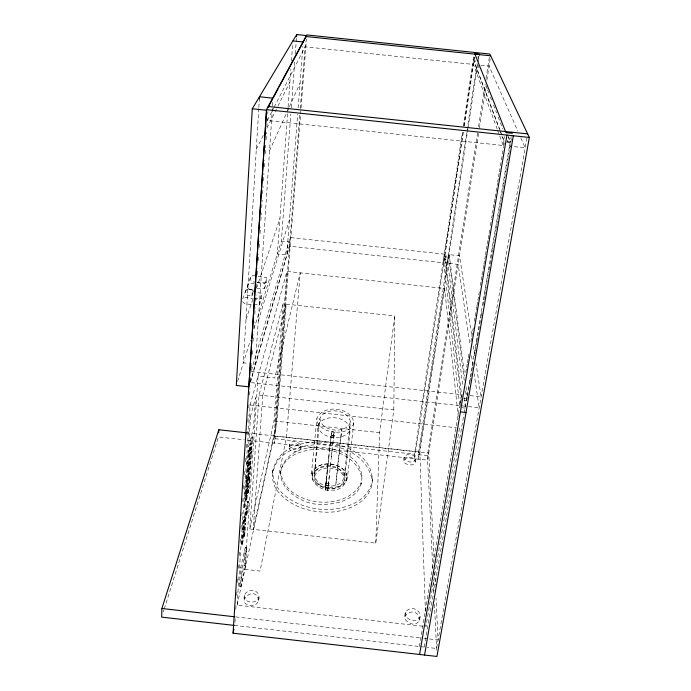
<?xml version="1.0" encoding="UTF-8"?>
<svg xmlns="http://www.w3.org/2000/svg" width="691" height="691" viewBox="0 0 691 691"><rect width="100%" height="100%" fill="white"/><g stroke="black" fill="none" stroke-linecap="round" stroke-linejoin="round"><path stroke-width="0.52" stroke-dasharray="3.46 2.59" d="M317.955 425.19C318.957 439.217 344.757 442.136 350.251 429.733C348.584 416.06 323.932 413.313 317.955 425.19L314.733 475.961C314.5 490.169 340.067 493.374 344.42 480.288L350.251 429.733M393.81 409.927L394.768 315.951L283.103 303.807L259.03 395.062L249.779 528.986L375.766 543.152L393.81 409.927L259.03 395.062M258.607 600.565C256.37 583.195 231.563 603.96 252.129 605.636C258.952 605.601 261.543 595.297 256.24 591.66C251.118 588.24 242.74 592.23 244.165 598.924M375.766 543.152L379.601 432.661L394.768 315.951M244.398 595.435C243.482 603.511 257.259 604.487 258.875 597.076M258.771 108.556L243.379 362.81L248.389 363.362M258.831 107.485L259.35 98.899M255.221 275.752L252.56 275.761L250.505 277.108L245.34 291.965L245.469 293.269L247.438 295.212L251.956 295.973L252.414 289.52L247.793 289.322L245.676 290.704L242.662 299.108L245.676 297.484L252.578 298.46M251.956 295.973L253.942 289.926M234.949 622.228L235.225 617.918M235.786 609.307L236.063 604.996M236.685 595.305L236.961 591.004M237.523 582.383L237.799 578.082M238.421 568.391L238.697 564.081M239.259 555.469L239.535 551.168M240.088 542.547L240.433 537.166M240.995 528.555L241.271 524.244M241.824 515.633L242.17 510.252M242.731 501.631L243.077 496.25M243.56 488.718L243.906 483.329M244.467 474.717L244.813 469.336M245.296 461.795L245.642 456.414M246.203 447.803L246.549 442.413M247.032 434.881L247.378 429.491M247.87 421.959L248.285 415.498M248.769 407.958L249.114 402.577M249.606 395.045L250.021 388.584M465.259 406.248L250.41 382.589L250.859 375.567M251.343 368.122L251.688 362.74M252.241 354.129L252.586 348.739M253.079 341.207L253.493 334.746M253.908 328.285L254.323 321.825M254.815 314.284L255.229 307.823M255.644 301.371L256.059 294.91M256.551 287.37L256.966 280.909M257.38 274.448L257.795 267.987M258.287 260.455L258.702 253.994M259.116 247.533L259.531 241.073M260.023 233.532L260.438 227.071M260.853 220.61L261.345 213.078M261.69 207.697L262.174 200.157M262.589 193.696L263.081 186.155M263.426 180.774L263.91 173.242M264.325 166.781L264.739 160.321M265.163 153.86L265.715 145.248M266.061 139.858L266.553 132.326M266.899 126.937L267.452 118.325M267.728 114.024L267.892 111.493M422.702 626.219L237.125 605.117L250.142 404.978L286.929 271.399L444.624 288.475L458.228 416.379M241.505 544.871L242.083 535.957L243.215 531.137L243.94 531.215L243.353 540.094L242.23 544.949L241.505 544.871L242.627 540.008L243.215 531.137M242.481 529.962L243.068 520.91L244.199 516.16L244.925 516.246L244.329 525.255L243.215 530.049L242.481 529.962L243.603 525.177L244.199 516.16M245.797 493.262L246.532 493.339L245.927 502.556L244.804 507.237L244.061 507.151L244.666 497.891L250.194 475.296L250.816 466.097L250.09 466.019L249.01 470.381L248.397 479.623L249.123 479.709M244.934 493.745L245.547 484.356L246.678 479.796L247.421 479.874L246.808 489.219L246.065 489.133L244.934 493.745L245.685 493.832M245.892 479.096L246.514 469.569L247.646 465.078L248.397 465.164L247.767 474.648L246.644 479.183L245.892 479.096L247.024 474.562L247.767 474.648M246.868 464.231L247.499 454.557L248.63 450.143L249.382 450.23L248.751 459.852L247.62 464.317L246.868 464.231L248 459.774L248.751 459.852M239.44 586.322L240.658 567.777L245.305 547.168L246.696 547.332L245.46 565.532L240.865 586.478L239.44 586.322L244.078 565.376L245.305 547.168M242.23 544.949L242.817 536.035L243.94 531.215M243.215 530.049L243.811 520.988L244.925 516.246M244.804 507.237L246.678 479.796M246.644 479.183L247.646 465.078M247.62 464.317L248.63 450.143M243.37 536.812L243.958 527.967L245.055 523.26L245.771 523.337L245.184 532.148L244.087 536.89L243.37 536.812L244.467 532.07L245.055 523.26M244.346 522.016L244.942 513.033L246.039 508.403L246.765 508.481L246.169 517.421L245.072 522.102L244.346 522.016L245.443 517.343L246.039 508.403M245.806 499.913L246.411 490.714L247.153 490.8L248.25 486.274L247.516 486.188L246.912 495.335L245.806 499.913L246.54 499.99L247.637 495.421L248.25 486.274M246.687 486.602L247.3 477.291L248.406 472.825L249.14 472.912L248.518 482.18L247.793 482.102L246.687 486.602L247.421 486.689L248.043 477.369L249.14 472.912M247.646 472.074L248.268 462.616L249.373 458.228L250.116 458.314L249.486 467.721L248.389 472.152L247.646 472.074L248.751 467.643L249.373 458.228M248.622 457.321L249.252 447.725L250.358 443.423L251.101 443.501L250.47 453.046L249.365 457.407L248.622 457.321L249.727 452.968L250.358 443.423M272.764 102.406L255.402 364.131L249.391 363.466M244.087 536.89L244.674 528.045L245.771 523.337M245.072 522.102L245.668 513.119L246.765 508.481M246.54 499.99L247.153 490.8M248.389 472.152L249.019 462.702L250.116 458.314M249.365 457.407L250.004 447.811L251.101 443.501M242.506 301.717L245.288 304.049L259.453 304.835L259.781 299.773L261.837 293.364L254.737 292.068L253.312 291.343L252.414 289.52M240.865 586.478L242.1 567.942L246.696 547.332M247.793 482.102L248.406 472.825M246.048 514.778L246.644 505.855L247.724 501.32L248.44 501.407L247.836 510.278L246.765 514.855L246.048 514.778L247.128 510.2L247.836 510.278M249.926 479.364L249.313 488.442L248.242 492.908L247.516 492.83L248.121 483.709L248.846 483.786L249.926 479.364L249.201 479.278M249.356 465.207L249.978 455.827L251.058 451.534L251.792 451.62L251.161 460.949L250.09 465.285L249.356 465.207L250.436 460.871L251.161 460.949M250.332 450.575L250.963 441.057L252.042 436.842L252.785 436.928L252.146 446.395L251.075 450.653L250.332 450.575L251.412 446.317L252.146 446.395M246.765 514.855L247.724 501.32M248.242 492.908L250.09 466.019M250.09 465.285L251.058 451.534M251.075 450.653L252.042 436.842M259.453 304.835L261.5 298.365L261.837 293.364M256.793 288.683L264.558 288.51L264.895 283.595L266.778 277.722L257.052 275.951M264.558 288.51L266.441 282.584L266.778 277.722M326.195 481.031L325.772 485.505L328.311 485.635L328.182 483.303L326.117 482.931L331.542 431.815L334.116 431.935L333.718 435.598M288.026 107.701L277.359 253.96L286.774 254.97L297.64 114.326M288.095 106.82L290.851 69.057M291.438 60.989L292.604 45.053M253.96 328.916L281.358 241.133L290.799 114.17M291.282 107.718L294.798 60.376M295.282 53.915L296.56 36.701M298.141 107.882L302.9 46.228M249.779 528.986L274.042 420.974L283.103 303.807M237.125 605.117L274.102 435.995L286.929 271.399M299.782 115.043L274.111 443.138L275.061 438.742L306.433 39.232M300.283 108.582L305.517 41.667M272.496 472.808C278.231 435.606 333.304 435.978 357.67 453.65C369.054 461.372 375.498 475.728 370.713 489.073C364.563 503.342 348.929 509.828 334.427 511.85C313.584 513.715 290.35 507.807 277.186 490.524C267.037 476.781 274.897 457.805 289.503 451.102C317.178 437.386 365.841 445.134 372.129 480.34M280.511 473.525C284.234 442.37 328.648 442.119 349.214 456.095C361.186 463.22 366.316 479.96 357.273 491.396C348.376 501.45 334.427 504.611 321.488 504.309C295.955 505.821 261.699 475.011 293.234 455.309C316.029 442.957 355.2 449.271 361.799 477.636L362.067 475.477M328.372 485.22L328.588 483.337L327.75 490.722L325.219 490.584L326.679 476.393M289.123 447.155C289.754 433.741 310.941 447.949 295.713 451.525C279.743 450.325 297.83 437.144 300.585 448.433M327.75 490.722L330.6 463.963M328.311 485.635L329.253 476.531M311.416 473.948L316.867 418.487C322.801 403.924 351.304 407.016 353.844 422.572L347.383 477.956C343.263 495.637 306.718 489.617 312.47 470.925C320.909 459.221 345.699 462.547 347.383 477.956M312.099 475.935C313.291 461.648 334.038 461.294 342.805 468.99C352.393 476.781 343.341 491.379 332.138 490.074C320.192 492.588 302.39 476.885 318.491 468.524C328.372 463.911 345.82 467.513 346.519 480.305M314.336 474.043L319.873 418.608C324.753 406.533 348.437 409.098 350.458 422.02L344.092 477.395C340.378 490.783 314.915 487.976 314.336 474.043C318.534 461.147 342.926 463.834 344.092 477.395M326.264 480.055L328.009 463.834M329.382 483.355L328.475 483.743L326.083 483.199L325.219 490.584M326.981 473.223L328.769 456.803M328.475 483.743L328.026 487.967L325.625 487.535L329.46 487.596M331.205 435.019L333.615 435.891L331.153 435.477L333.615 435.891L333.995 432.359L335.472 431.961M328.7 457.217L329.581 449.202M330.41 465.553L332.181 449.331M331.36 456.932L332.976 442.093M329.521 449.936L330.376 441.964M332.794 443.864L333.632 436.159M330.212 443.743L331.049 436.038M333.364 438.768C336.992 427.738 331.231 433.594 324.805 429.431C320.676 427.323 316.418 423.557 316.867 418.487M325.902 484.667L326.083 483.199M326.117 482.931L325.772 485.505M360.927 484.754L361.194 482.577C347.089 513.378 283.941 506.624 280.693 471.34M419.333 620.371C418.841 602.759 392.229 617.538 412.38 624.059C419.489 625.493 422.564 615.12 417.874 610.93C413.011 605.929 403.337 609.41 405.021 617.193M403.846 460.517C402.637 454.393 410.229 452.812 414.047 455.982C417.468 458.401 415.688 465.285 411.162 464.974C395.036 463.834 410.851 450.273 415.351 461.795M463.324 132.093L414.6 458.738L414.488 454.212L462.348 132.491M463.307 126.082L473.784 55.634M462.97 132.586L443.708 261.82L447.794 262.26L467.945 128.794M463.92 126.228L474.259 56.843M464.283 125.693L474.492 57.232M471.53 334.254L459.515 255.765L449.228 254.659L418.331 459.152L418.185 454.626L477.11 63.555M477.913 58.225L478.232 56.092M468.101 127.757L477.723 63.978M478.569 58.372L478.898 56.239M478.362 61.775L479.442 54.641M425.397 611.509L419.86 452.156L444.624 288.475M432.747 567.777L427.444 455.654L477.593 132.888M478.587 126.496L485.203 83.887M486.032 78.558L489.34 57.249M478.561 133.493L427.66 460.189L245.288 439.934M479.39 128.172L486.023 85.606M486.853 80.294L490.187 58.89M405.798 612.217C403.924 619.741 416.967 624.154 419.903 616.899M372.484 477.636C371.197 502.271 341.838 510.977 321.065 509.293C299.756 507.643 271.909 494.955 272.703 470.079M419.394 646.508L459.515 406.697M251.42 370.523L290.194 237.531L445.108 254.219L461.528 394.682L459.696 405.634L443.449 259.514L447.518 259.946L462.927 387.046M271.727 111.89L267.313 120.502L503.221 145.49L504.724 136.533M459.904 407.535L460.439 404.347M460.621 403.285L462.072 394.604M465.777 372.509L466.485 368.26M466.667 367.197L467.202 364.019M467.418 362.732L468.127 358.482M468.265 357.644L469.016 353.17M470.934 341.725L471.685 337.243M471.823 336.422L472.532 332.172M472.713 331.11L473.249 327.931M474.354 321.306L475.071 317.057M475.244 315.994L476.85 306.433M476.98 305.638L477.74 301.121M477.87 300.335L478.587 296.085M478.759 295.022L479.295 291.844M480.366 285.469L481.126 280.935M481.247 280.166L482.016 275.623M482.137 274.854L483.743 265.301M483.916 264.247L484.633 259.997M484.806 258.935L485.341 255.748M485.523 254.694L486.283 250.125M486.412 249.382L487.172 244.813M487.302 244.078L488.062 239.501M488.192 238.766L488.952 234.189M489.081 233.463L489.789 229.213M490.377 225.689L491.448 219.315M491.629 218.252L492.338 214.011M492.458 213.294L493.227 208.699M493.348 207.991L494.117 203.387M494.238 202.679L495.006 198.075M495.127 197.376L497.503 183.201M497.675 182.139L498.392 177.889M498.565 176.827L499.282 172.577M499.394 171.904L503.549 147.079M503.661 146.423L504.439 141.767L502.167 135.738M459.472 428.1L425.924 626.582L425.846 624.431M424.3 647.07L463.92 414.116M464.102 413.054L511.141 136.481M466.969 399.476L467.332 397.351M467.479 396.479L469.863 382.477M470.01 381.622L470.77 377.165M470.917 376.31L472.54 366.766M472.722 365.703L473.266 362.516M474.389 355.925L475.114 351.676M475.253 350.847L476.876 341.294M476.92 341.052L477.645 336.802M477.783 335.99L481.083 316.625M481.221 315.822L481.99 311.313M483.026 305.215L483.752 300.965M483.933 299.903L484.65 295.662M484.702 295.385L485.428 291.136M485.6 290.073L488.865 270.95M488.995 270.19L492.424 250.03M492.605 248.967L495.862 229.87M495.913 229.533L496.639 225.283M496.76 224.558L503.635 184.238M503.696 183.858L511.409 138.606M526.948 137.872L436.574 648.469L427.366 647.415M415.792 458.815C414.54 464.05 405.064 462.417 404.278 457.537M250.505 277.108L250.358 279.613L251.239 280.572L253.001 281.842L255.739 282.144M248.44 501.407L247.369 505.933L246.644 505.855M246.532 493.339L245.409 497.969L244.666 497.891M244.061 507.151L245.184 502.478L245.927 502.556M247.516 492.83L248.596 488.356L249.313 488.442M248.397 479.623L249.477 475.218L250.194 475.296M247.421 479.874L246.298 484.434L245.547 484.356M250.816 466.097L249.745 470.459L249.01 470.381M248.397 465.164L247.274 469.647L246.514 469.569M251.792 451.62L250.721 455.905L249.978 455.827M249.382 450.23L248.259 454.643L247.499 454.557M252.785 436.928L251.705 441.134L250.963 441.057M250.41 382.589L289.52 246.195L458.168 264.385L469.837 344.049M250.367 381.682L290.462 242.118L281.358 241.133M353.844 422.572C352.021 431.106 341.363 432.739 334.029 432.048M258.27 320.952L289.503 219.6M237.592 381.337L250.427 340.214M350.458 422.02C346.07 434.579 321.298 431.884 319.873 418.608M163.292 611.976L163.94 609.92M164.268 608.892L218.468 436.962L244.217 439.822M346.822 477.706C342.209 493.098 312.582 489.625 312.349 473.326M245.987 319.613L253.191 298.184M256.62 287.974L279.941 218.572M300.801 446.049C299.091 450.791 289.598 450.031 289.33 444.771M314.733 475.961C319.536 463.376 344.04 466.416 344.42 480.288M269.559 150.733L287.231 111.571M287.672 110.586L289.002 107.649M289.443 106.673L300.049 83.17M256.301 149.325L263.496 134.918M266.856 128.198L277.419 107.07M277.894 106.112L289.9 82.108M272.219 110.931L273.696 108.064M274.189 107.105L305.111 46.815L473.421 64.427L497.261 129.277M333.71 435.71L330.782 438.647L331.542 431.815L333.995 432.359M246.67 289.987L247.793 289.322M333.615 435.891L334.539 435.485M257.182 282.697L264.895 283.595M329.676 485.661L325.902 485.168M256.646 282.239L266.441 282.584M254.348 298.106L261.5 298.365M475.529 60.514L473.741 60.324L501.787 134.728M475.676 61.49L473.888 61.309L499.429 129.26M480.945 65.222L489.073 66.068L517.792 131.074M507.073 141.586L510.217 141.914L508.231 136.904M506.546 141.992L510.753 142.432M444.719 256.862L448.822 257.302M254.331 283.802L249.771 283.604L247.68 284.977L247.404 286.221L247.525 287.516L249.468 289.443L253.942 290.194M251.118 371.551L461.528 394.682M470.122 395.623L481.109 396.833L475.918 362.896M463.756 398.344L466.555 398.655M463.989 400.227L466.788 400.538M468.472 406.602L479.174 407.785L474.19 373.788M461.769 407.742L465.492 408.148M250.142 404.978L456.267 427.746M274.042 420.974L379.601 432.661M246.678 432.842L428.774 453.037L434.069 559.382M274.102 435.995L419.86 452.156M275.061 438.742L414.488 454.212M418.185 454.626L427.444 455.654M249.252 447.725L250.004 447.811M249.727 452.968L250.47 453.046M248.268 462.616L249.019 462.702M248.751 467.643L249.486 467.721M247.3 477.291L248.043 477.369M246.912 495.335L247.637 495.421M244.942 513.033L245.668 513.119M245.443 517.343L246.169 517.421M243.068 520.91L243.811 520.988M243.603 525.177L244.329 525.255M243.958 527.967L244.674 528.045M244.467 532.07L245.184 532.148M242.083 535.957L242.817 536.035M242.627 540.008L243.353 540.094M244.078 565.376L245.46 565.532M240.658 567.777L242.1 567.942M235.752 616.908L423.091 638.234M424.162 638.363L428.446 638.847M429.517 638.968L438.077 639.944L435.995 598.052M234.404 625.415L419.454 646.517M420.525 646.638L423.738 647.001M253.606 298.65L259.781 299.773M249.477 289.434L247.525 287.516M520.833 137.967L525.186 147.814L509.5 146.155L507.159 140.135M508.369 136.464L510.355 141.439M477.896 64.902L479.45 68.91M486.084 85.96L487.259 88.975M487.647 89.977L488.813 92.983M490.377 96.999L491.551 100.005M493.504 105.023L496.622 113.048M498.185 117.064L502.867 129.096M499.8 130.262L503.929 141.249M497.632 130.288L503.221 145.49M473.318 345.923L474.449 353.343M471.547 355.735L472.635 363.172M449.228 254.659L464.68 376.12M466.036 386.77L467.125 395.295M464.266 380.447L448.701 256.292L444.598 255.843L461.182 399.916M465.579 390.916L466.65 399.467M464.222 397.714L465.509 408.338M434.708 572.269L435.347 585.165M433.412 581.762L433.87 591.444M434.484 604.357L436.669 650.464M250.583 416.086L248.579 446.662L253.545 427.435L255.558 397.601L250.583 416.086M258.08 376.18L244.942 569.349L260.075 571.06L286.385 437.351L300.214 272.841L274.759 378.012L258.08 376.18M262.744 395.468L253.251 529.375L276.953 421.303L286.178 304.144L262.744 395.468M340.603 436.937L335.731 485.332L341.95 429.37L340.603 436.937"/><path stroke-width="1.04" d="M246.678 432.842L218.831 429.759L161.884 608.495L161.668 617.123L234.404 625.415M218.676 432.842L218.831 429.759M279.078 86.954L306.674 35.587L296.724 34.55L252.293 108.763L236.305 385.457L248.881 386.848L251.835 340.568M259.35 98.899L259.479 96.757L273.04 98.191M233.074 633.181L266.501 109.662L306.769 34.93L489.841 54.053L529.332 137.449L436.945 656.45L233.074 633.181L233.912 629.32M251.973 338.417L264.282 145.784M264.42 143.633L266.553 110.275L252.293 108.763M296.56 36.701L296.724 34.55M419.601 654.472L506.944 135.082M424.559 655.033L513.335 135.756M268.048 107.485L272.548 99.115M273.55 97.25L278.076 88.828M305.923 36.511L490.67 55.816M292.906 40.924L303.228 42.013M268.212 106.483L527.648 133.899M266.501 109.662L529.332 137.449M460.396 411.896L466.019 412.518M161.884 608.495L234.681 616.787M479.442 54.641L479.217 54.105L474.743 53.639L505.976 132.629L512.307 133.294L511.867 132.231"/></g></svg>
